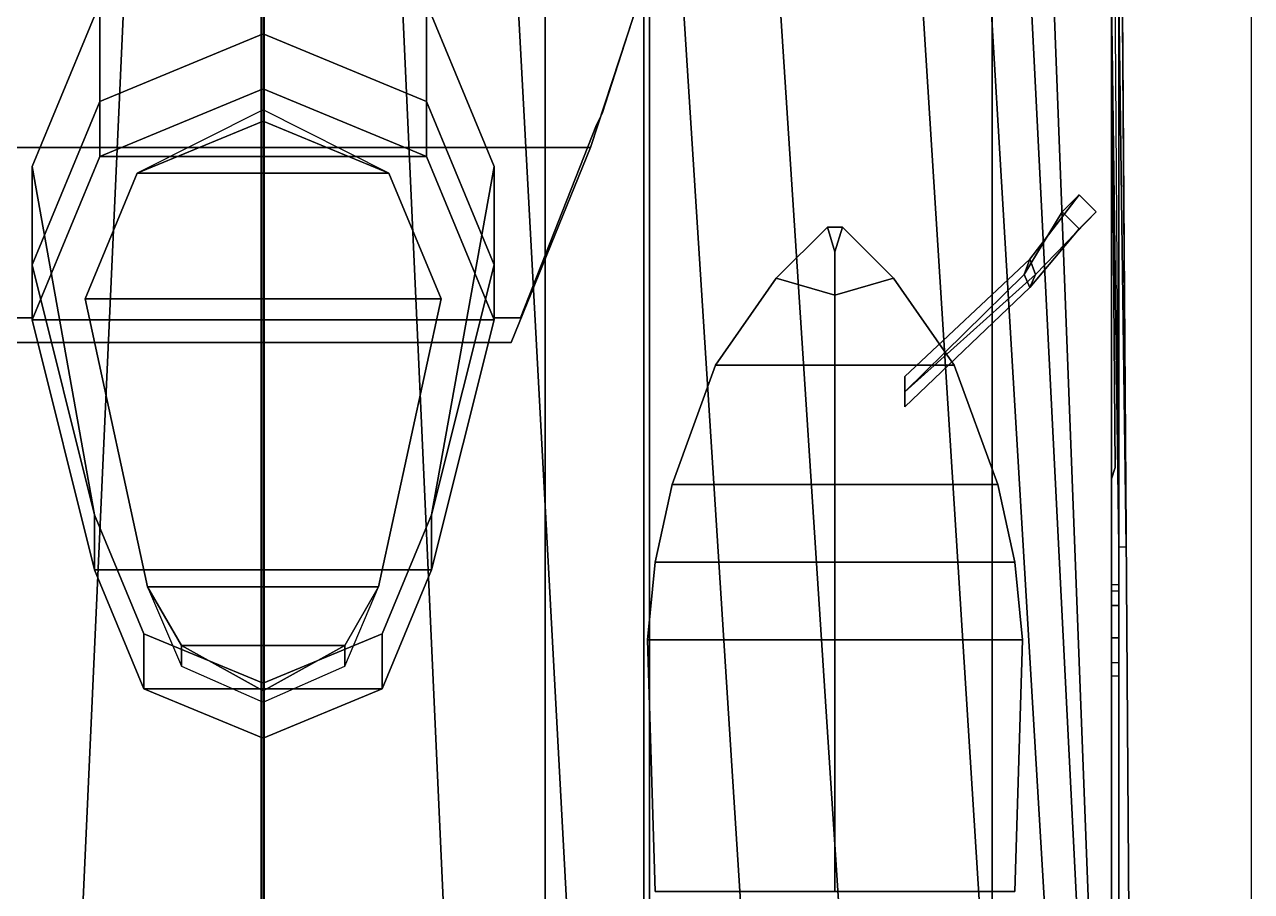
# Model space of a CAD drawing. Header units: millimetres. Extents: x -5.2 to 5.2, y -53.2 to 45.8.
# Drawn here: x -1.26 to 5.22, y 3.03 to 7.61 of the extents above; entities that cross this region are included whole.
import ezdxf

# ---------------------------------------------------------------- set-up
doc = ezdxf.new("R2010")
doc.units = ezdxf.units.MM
doc.header["$XCLIPFRAME"] = 2
for name, color, linetype in [('boats', 1, 'Continuous'), ('drawing', 9, 'Continuous'), ('railings', 6, 'Continuous'), ('superstructure', 3, 'Continuous')]:
    doc.layers.add(name, color=color, linetype=linetype)
picture_1 = doc.add_image_def('image1.gif', size_in_pixel=(3078, 4230))

msp = doc.modelspace()

# ---------------------------------------------------------------- linework, layer by layer
for points in [[(-4.52, 16.01, 4.94), (4.52, 16.01, 4.94), (4.52, -0.06, 4.89), (-4.52, -0.06, 4.89)], [(-1.69, 16.01, -2.76), (-0.9, 16.01, -3.2), (-1.66, 1.9, -3.2), (-2.59, 1.9, -2.76)], [(0, 16.01, 5.1), (-2.04, 16.01, 5.1), (-2.04, -0.06, 5.05), (0, -0.06, 5.05)], [(-0.9, 16.01, -3.2), (-0.36, 16.01, -3.4), (-1, 1.9, -3.4), (-1.66, 1.9, -3.2)], [(0, 16.01, 3.07), (-1.49, 16.01, 3.07), (-1.49, 1.9, 3.07), (0, 1.9, 3.07)], [(0, 1.9, -3.5), (-1, 1.9, -3.4), (-0.36, 16.01, -3.4), (0, 16.01, -3.5)], [(0, 1.9, 3.07), (1.49, 1.9, 3.07), (1.49, 16.01, 3.07), (0, 16.01, 3.07)], [(0, 16.01, -3.5), (0.36, 16.01, -3.4), (1, 1.9, -3.4), (0, 1.9, -3.5)], [(0, -0.06, 5.05), (2.04, -0.06, 5.05), (2.04, 16.01, 5.1), (0, 16.01, 5.1)], [(1.66, 1.9, -3.2), (1, 1.9, -3.4), (0.36, 16.01, -3.4), (0.9, 16.01, -3.2)], [(2.59, 1.9, -2.76), (1.66, 1.9, -3.2), (0.9, 16.01, -3.2), (1.69, 16.01, -2.76)], [(1.49, 1.9, 3.07), (3.85, 1.9, 2.93), (3.85, 16.01, 2.93), (1.49, 16.01, 3.07)], [(3.11, 1.9, -2.46), (2.59, 1.9, -2.76), (1.69, 16.01, -2.76), (2.19, 16.01, -2.46)], [(2.04, -0.06, 5.05), (3.85, -0.06, 4.96), (3.85, 16.01, 5.01), (2.04, 16.01, 5.1)], [(3.85, 1.9, -1.7), (3.11, 1.9, -2.46), (2.19, 16.01, -2.46), (2.96, 16.01, -1.7)], [(4.19, 1.9, -1.15), (3.85, 1.9, -1.7), (2.96, 16.01, -1.7), (3.35, 16.01, -1.15)], [(4.35, 1.9, -0.6), (4.19, 1.9, -1.15), (3.35, 16.01, -1.15), (3.64, 16.01, -0.6)], [(4.4, 1.9, -0.05), (4.35, 1.9, -0.6), (3.64, 16.01, -0.6), (3.86, 16.01, -0.05)], [(3.85, 1.9, 2.93), (4.58, 1.9, 2.84), (4.48, 16.01, 2.84), (3.85, 16.01, 2.93)], [(3.85, -0.06, 4.96), (4.52, -0.06, 4.89), (4.52, 16.01, 4.94), (3.85, 16.01, 5.01)], [(4.58, 1.9, 2.84), (4.4, 1.9, -0.05), (3.86, 16.01, -0.05), (4.48, 16.01, 2.84)], [(4.44, 16.01, 2.84), (4.44, 16.01, 2.84), (4.5191, 4.85, 2.84), (4.48, 7.75, 4.15)], [(4.5591, 4.85, 2.84), (4.48, 16.01, 2.84), (4.48, 16.01, 2.84), (4.52, 7.75, 4.15)], [(4.48, 16.01, 4.94), (4.48, 16.01, 4.84), (4.48, -0.06, 4.72), (4.48, -0.06, 4.89)], [(4.52, -0.06, 4.72), (4.52, 16.01, 4.84), (4.52, 16.01, 4.94), (4.52, -0.06, 4.89)], [(-0.8627, 7.2027, 7.56), (0, 7.56, 7.59), (0, 8.08, 7.31), (-0.8627, 7.7227, 7.31)], [(0, 7.56, 7.59), (0.8627, 7.2027, 7.56), (0.8627, 7.7227, 7.31), (0, 8.08, 7.31)], [(-0.01, -21.23, 12.44), (0.005, -21.23, 12.4487), (0.005, 7.86, 19.67), (-0.01, 7.86, 19.66)], [(0.005, -21.23, 12.4313), (-0.01, -21.23, 12.44), (-0.01, 7.86, 19.66), (0.005, 7.86, 19.65)], [(0.005, -21.23, 12.4487), (0.005, -21.23, 12.4313), (0.005, 7.86, 19.65), (0.005, 7.86, 19.67)], [(4.48, -0.06, 4.72), (4.48, 7.8708, 4.7792), (4.52, 7.8708, 4.7792), (4.52, -0.06, 4.72)], [(-1.22, 6.86, 7.31), (-0.8627, 7.7227, 7.31), (-0.8627, 7.7227, 5.07), (-1.22, 6.86, 5.07)], [(-1.22, 6.34, 7.48), (-0.8627, 7.2027, 7.56), (-0.8627, 7.7227, 7.31), (-1.22, 6.86, 7.31)], [(0.8627, 7.7227, 7.31), (1.22, 6.86, 7.31), (1.22, 6.86, 5.07), (0.8627, 7.7227, 5.07)], [(0.8627, 7.2027, 7.56), (1.22, 6.34, 7.48), (1.22, 6.86, 7.31), (0.8627, 7.7227, 7.31)], [(4.48, 7.75, 4.15), (4.5191, 4.85, 2.84), (4.5591, 4.85, 2.84), (4.52, 7.75, 4.15)], [(-0.8627, 6.9127, 10.17), (0, 7.27, 10.2), (0, 7.56, 7.59), (-0.8627, 7.2027, 7.56)], [(0, 7.27, 10.2), (0.8627, 6.9127, 10.17), (0.8627, 7.2027, 7.56), (0, 7.56, 7.59)], [(0, 7.27, 10.2), (-0.8627, 6.9127, 10.17), (0.8627, 6.9127, 10.17), (0, 7.27, 10.2)], [(-1.22, 6.05, 10.09), (-0.8627, 6.9127, 10.17), (-0.8627, 7.2027, 7.56), (-1.22, 6.34, 7.48)], [(0.8627, 6.9127, 10.17), (1.22, 6.05, 10.09), (1.22, 6.34, 7.48), (0.8627, 7.2027, 7.56)], [(-0.6647, 6.8247, 10.96), (0, 7.1, 10.96), (0, 7.16, 10.19), (-0.6647, 6.8247, 10.16)], [(0, 7.1, 10.96), (0.6647, 6.8247, 10.96), (0.6647, 6.8247, 10.16), (0, 7.16, 10.19)], [(0, 7.1, 10.96), (-0.6647, 6.8247, 10.96), (0.6647, 6.8247, 10.96), (0, 7.1, 10.96)], [(-0.8627, 6.9127, 10.17), (-1.22, 6.05, 10.09), (1.22, 6.05, 10.09), (0.8627, 6.9127, 10.17)], [(-0.89, 5.02, 7.35), (-1.22, 6.34, 7.48), (-1.22, 6.86, 7.31), (-0.89, 5.02, 5.06)], [(-1.22, 6.86, 7.31), (-1.22, 6.86, 5.07), (-1.22, 6.86, 5.07), (-0.89, 5.02, 5.06)], [(-0.94, 6.16, 10.96), (-0.6647, 6.8247, 10.96), (-0.6647, 6.8247, 10.16), (-0.94, 6.16, 10.1)], [(-0.6647, 6.8247, 10.96), (-0.94, 6.16, 10.96), (0.94, 6.16, 10.96), (0.6647, 6.8247, 10.96)], [(0.6647, 6.8247, 10.96), (0.94, 6.16, 10.96), (0.94, 6.16, 10.1), (0.6647, 6.8247, 10.16)], [(1.22, 6.34, 7.48), (0.89, 5.02, 7.35), (0.89, 5.02, 5.06), (1.22, 6.86, 7.31)], [(1.22, 6.86, 7.31), (0.89, 5.02, 5.06), (0.89, 5.02, 5.06), (1.22, 6.86, 5.07)], [(4.31, 6.71, 7.02), (4.22, 6.62, 7.02), (4.02, 6.29, 7.52), (4.05, 6.37, 7.55)], [(4.4, 6.62, 7.02), (4.31, 6.71, 7.02), (4.05, 6.37, 7.55), (4.08, 6.29, 7.58)], [(4.31, 6.71, 4.89), (4.22, 6.62, 4.89), (4.22, 6.62, 7.02), (4.31, 6.71, 7.02)], [(4.4, 6.62, 4.89), (4.31, 6.71, 4.89), (4.31, 6.71, 7.02), (4.4, 6.62, 7.02)], [(4.22, 6.62, 7.02), (4.31, 6.53, 7.02), (4.05, 6.22, 7.55), (4.02, 6.29, 7.52)], [(4.31, 6.53, 7.02), (4.4, 6.62, 7.02), (4.08, 6.29, 7.58), (4.05, 6.22, 7.55)], [(4.22, 6.62, 4.89), (4.31, 6.53, 4.89), (4.31, 6.53, 7.02), (4.22, 6.62, 7.02)], [(4.31, 6.53, 4.89), (4.4, 6.62, 4.89), (4.4, 6.62, 7.02), (4.31, 6.53, 7.02)], [(4.08, 6.29, 7.58), (4.05, 6.37, 7.55), (3.39, 5.75, 7.98), (3.39, 5.67, 8.03)], [(4.05, 6.37, 7.55), (4.02, 6.29, 7.52), (3.39, 5.67, 7.93), (3.39, 5.75, 7.98)], [(-0.89, 4.73, 9.96), (-1.22, 6.05, 10.09), (-1.22, 6.34, 7.48), (-0.89, 5.02, 7.35)], [(1.22, 6.05, 10.09), (0.89, 4.73, 9.96), (0.89, 5.02, 7.35), (1.22, 6.34, 7.48)], [(4.05, 6.22, 7.55), (4.08, 6.29, 7.58), (3.39, 5.67, 8.03), (3.39, 5.59, 7.98)], [(4.02, 6.29, 7.52), (4.05, 6.22, 7.55), (3.39, 5.59, 7.98), (3.39, 5.67, 7.93)], [(-0.61, 4.64, 10.43), (-0.94, 6.16, 10.96), (-0.94, 6.16, 10.1), (-0.61, 4.64, 9.95)], [(-0.94, 6.16, 10.96), (-0.61, 4.64, 10.43), (0.61, 4.64, 10.43), (0.94, 6.16, 10.96)], [(0.94, 6.16, 10.96), (0.61, 4.64, 10.43), (0.61, 4.64, 9.95), (0.94, 6.16, 10.1)], [(-1.22, 6.05, 10.09), (-0.89, 4.73, 9.96), (0.89, 4.73, 9.96), (1.22, 6.05, 10.09)], [(3.39, 5.59, 7.98), (3.39, 5.67, 8.03), (3.39, 5.75, 7.98), (3.39, 5.67, 7.93)], [(-0.6293, 4.1007, 9.9), (-0.89, 4.73, 9.96), (-0.89, 5.02, 7.35), (-0.6293, 4.3907, 7.29)], [(-0.6293, 4.3907, 7.29), (-0.89, 5.02, 7.35), (-0.89, 5.02, 5.06), (-0.6293, 4.3907, 5.06)], [(0.89, 4.73, 9.96), (0.6293, 4.1007, 9.9), (0.6293, 4.3907, 7.29), (0.89, 5.02, 7.35)], [(0.89, 5.02, 7.35), (0.6293, 4.3907, 7.29), (0.6293, 4.3907, 5.06), (0.89, 5.02, 5.06)], [(-0.89, 4.73, 9.96), (-0.6293, 4.1007, 9.9), (0.6293, 4.1007, 9.9), (0.89, 4.73, 9.96)], [(-0.4313, 4.33, 10.39), (-0.61, 4.64, 10.43), (-0.61, 4.64, 9.95), (-0.4313, 4.22, 9.91)], [(-0.61, 4.64, 10.43), (-0.4313, 4.33, 10.39), (0.4313, 4.33, 10.39), (0.61, 4.64, 10.43)], [(0.61, 4.64, 10.43), (0.4313, 4.33, 10.39), (0.4313, 4.22, 9.91), (0.61, 4.64, 9.95)], [(4.48, 4.24, 2.84), (4.48, 4.37, 3.33), (4.48, 4.54, 3.33), (4.48, 4.65, 2.84)], [(4.48, 4.65, 2.84), (4.48, 4.54, 3.33), (4.52, 4.54, 3.33), (4.52, 4.65, 2.84)], [(4.48, 4.6183, 4.7549), (4.48, 4.54, 4.52), (4.48, 4.37, 4.52), (4.48, 4.1674, 4.7516)], [(4.52, 4.6183, 4.7549), (4.52, 4.54, 4.52), (4.48, 4.54, 4.52), (4.48, 4.6183, 4.7549)], [(4.52, 4.54, 3.33), (4.52, 4.37, 3.33), (4.52, 4.24, 2.84), (4.52, 4.65, 2.84)], [(4.52, 4.37, 4.52), (4.52, 4.54, 4.52), (4.52, 4.6183, 4.7549), (4.52, 4.1674, 4.7516)], [(4.48, 4.54, 4.52), (4.48, 4.54, 3.33), (4.48, 4.37, 3.33), (4.48, 4.37, 4.52)], [(4.52, 4.54, 4.52), (4.52, 4.54, 3.33), (4.48, 4.54, 3.33), (4.48, 4.54, 4.52)], [(4.52, 4.37, 3.33), (4.52, 4.54, 3.33), (4.52, 4.54, 4.52), (4.52, 4.37, 4.52)], [(0, 3.84, 9.88), (-0.6293, 4.1007, 9.9), (-0.6293, 4.3907, 7.29), (0, 4.13, 7.27)], [(0, 4.13, 7.27), (-0.6293, 4.3907, 7.29), (-0.6293, 4.3907, 5.06), (0, 4.13, 5.06)], [(0.6293, 4.1007, 9.9), (0, 3.84, 9.88), (0, 4.13, 7.27), (0.6293, 4.3907, 7.29)], [(0.6293, 4.3907, 7.29), (0, 4.13, 7.27), (0, 4.13, 5.06), (0.6293, 4.3907, 5.06)], [(4.48, 4.37, 4.52), (4.48, 4.37, 3.33), (4.52, 4.37, 3.33), (4.52, 4.37, 4.52)], [(4.52, 4.24, 2.84), (4.52, 4.37, 3.33), (4.48, 4.37, 3.33), (4.48, 4.24, 2.84)], [(4.48, 4.1674, 4.7516), (4.48, 4.37, 4.52), (4.52, 4.37, 4.52), (4.52, 4.1674, 4.7516)], [(0, 4.09, 10.27), (-0.4313, 4.33, 10.39), (-0.4313, 4.22, 9.91), (0, 4.03, 9.89)], [(-0.4313, 4.33, 10.39), (0, 4.09, 10.27), (0, 4.09, 10.27), (0.4313, 4.33, 10.39)], [(0.4313, 4.33, 10.39), (0, 4.09, 10.27), (0, 4.03, 9.89), (0.4313, 4.22, 9.91)], [(-0.6293, 4.1007, 9.9), (0, 3.84, 9.88), (0, 3.84, 9.88), (0.6293, 4.1007, 9.9)]]:
    msp.add_3dface(points)
at = {"layer": 'boats'}
for points in [[(2.71, 6.27, 6.51), (3.02, 6.18, 5.38), (3.02, 6.41, 5.63), (2.98, 6.54, 6.51)], [(2.98, 6.54, 6.51), (3.02, 6.41, 5.63), (3.02, 6.18, 5.38), (2.71, 6.27, 6.51)], [(3.06, 6.54, 6.51), (3.02, 6.41, 5.63), (3.02, 6.41, 5.63), (2.98, 6.54, 6.51)], [(2.98, 6.54, 6.51), (3.02, 6.41, 5.63), (3.02, 6.41, 5.63), (3.06, 6.54, 6.51)], [(3.06, 6.54, 6.51), (3.02, 6.41, 5.63), (3.02, 6.18, 5.38), (3.33, 6.27, 6.51)], [(3.33, 6.27, 6.51), (3.02, 6.18, 5.38), (3.02, 6.41, 5.63), (3.06, 6.54, 6.51)], [(2.39, 5.81, 6.42), (3.02, 5.81, 5.38), (3.02, 6.18, 5.38), (2.71, 6.27, 6.51)], [(2.71, 6.27, 6.51), (3.02, 6.18, 5.38), (3.02, 5.81, 5.38), (2.39, 5.81, 6.42)], [(3.33, 6.27, 6.51), (3.02, 6.18, 5.38), (3.02, 5.81, 5.38), (3.65, 5.81, 6.42)], [(3.65, 5.81, 6.42), (3.02, 5.81, 5.38), (3.02, 6.18, 5.38), (3.33, 6.27, 6.51)], [(2.16, 5.18, 6.35), (3.02, 5.18, 5.38), (3.02, 5.81, 5.38), (2.39, 5.81, 6.42)], [(2.39, 5.81, 6.42), (3.02, 5.81, 5.38), (3.02, 5.18, 5.38), (2.16, 5.18, 6.35)], [(3.65, 5.81, 6.42), (3.02, 5.81, 5.38), (3.02, 5.18, 5.38), (3.88, 5.18, 6.35)], [(3.88, 5.18, 6.35), (3.02, 5.18, 5.38), (3.02, 5.81, 5.38), (3.65, 5.81, 6.42)], [(2.07, 4.77, 6.32), (3.02, 4.77, 5.38), (3.02, 5.18, 5.38), (2.16, 5.18, 6.35)], [(2.16, 5.18, 6.35), (3.02, 5.18, 5.38), (3.02, 4.77, 5.38), (2.07, 4.77, 6.32)], [(3.88, 5.18, 6.35), (3.02, 5.18, 5.38), (3.02, 4.77, 5.38), (3.97, 4.77, 6.32)], [(3.97, 4.77, 6.32), (3.02, 4.77, 5.38), (3.02, 5.18, 5.38), (3.88, 5.18, 6.35)], [(2.07, 4.77, 6.32), (3.02, 4.77, 5.38), (3.02, 4.36, 5.38), (2.03, 4.36, 6.3)], [(2.03, 4.36, 6.3), (3.02, 4.36, 5.38), (3.02, 4.77, 5.38), (2.07, 4.77, 6.32)], [(4.01, 4.36, 6.3), (3.02, 4.36, 5.38), (3.02, 4.77, 5.38), (3.97, 4.77, 6.32)], [(3.97, 4.77, 6.32), (3.02, 4.77, 5.38), (3.02, 4.36, 5.38), (4.01, 4.36, 6.3)], [(2.07, 3.03, 6.27), (3.02, 3.03, 5.38), (3.02, 4.36, 5.38), (2.03, 4.36, 6.3)], [(2.03, 4.36, 6.3), (3.02, 4.36, 5.38), (3.02, 3.03, 5.38), (2.07, 3.03, 6.27)], [(4.01, 4.36, 6.3), (3.02, 4.36, 5.38), (3.02, 3.03, 5.38), (3.97, 3.03, 6.27)], [(3.97, 3.03, 6.27), (3.02, 3.03, 5.38), (3.02, 4.36, 5.38), (4.01, 4.36, 6.3)]]:
    msp.add_3dface(points, dxfattribs=at)
at = {"layer": 'railings'}
for points in [[(4.5, 5.27, 3.22), (4.5, 5.27, 3.28), (4.47, 9.1, 3.28), (4.47, 9.1, 3.22)], [(4.47, 9.1, 3.22), (4.47, 9.1, 3.28), (4.5, 5.27, 3.28), (4.5, 5.27, 3.22)], [(4.47, 9.1, 3.46), (4.47, 9.1, 3.52), (4.5, 5.27, 3.52), (4.5, 5.27, 3.46)], [(4.5, 5.27, 3.46), (4.5, 5.27, 3.52), (4.47, 9.1, 3.52), (4.47, 9.1, 3.46)], [(4.5, 5.27, 3.87), (4.5, 5.27, 3.93), (4.47, 9.1, 3.93), (4.47, 9.1, 3.87)], [(4.47, 9.1, 3.87), (4.47, 9.1, 3.93), (4.5, 5.27, 3.93), (4.5, 5.27, 3.87)], [(2.2, 8.41, 7.82), (2.2, 8.41, 7.88), (1.79, 7.14, 7.88), (1.79, 7.14, 7.82)], [(1.79, 7.14, 7.82), (1.79, 7.14, 7.88), (2.2, 8.41, 7.88), (2.2, 8.41, 7.82)], [(1.79, 7.14, 8.23), (1.79, 7.14, 8.29), (2.2, 8.41, 8.29), (2.2, 8.41, 8.23)], [(2.2, 8.41, 8.23), (2.2, 8.41, 8.29), (1.79, 7.14, 8.29), (1.79, 7.14, 8.23)], [(1.76, 7.08, 7.31), (1.79, 7.14, 7.31), (1.79, 7.14, 8.29), (1.76, 7.08, 8.29)], [(1.76, 7.08, 8.29), (1.79, 7.14, 8.29), (1.79, 7.14, 7.31), (1.76, 7.08, 7.31)], [(1.76, 7.08, 7.82), (1.76, 7.08, 7.88), (1.36, 6.06, 7.88), (1.36, 6.06, 7.82)], [(1.36, 6.06, 7.82), (1.36, 6.06, 7.88), (1.76, 7.08, 7.88), (1.76, 7.08, 7.82)], [(1.36, 6.06, 8.23), (1.36, 6.06, 8.29), (1.76, 7.08, 8.29), (1.76, 7.08, 8.23)], [(1.76, 7.08, 8.23), (1.76, 7.08, 8.29), (1.36, 6.06, 8.29), (1.36, 6.06, 8.23)], [(-1.22, 6.06, 8.23), (-1.22, 6.06, 8.29), (-1.36, 6.06, 8.29), (-1.36, 6.06, 8.23)], [(-1.36, 6.06, 8.23), (-1.36, 6.06, 8.29), (-1.22, 6.06, 8.29), (-1.22, 6.06, 8.23)], [(-1.22, 6.06, 7.82), (-1.22, 6.06, 7.88), (-1.36, 6.06, 7.88), (-1.36, 6.06, 7.82)], [(-1.36, 6.06, 7.82), (-1.36, 6.06, 7.88), (-1.22, 6.06, 7.88), (-1.22, 6.06, 7.82)], [(1.36, 6.06, 7.82), (1.36, 6.06, 7.88), (1.22, 6.06, 7.88), (1.22, 6.06, 7.82)], [(1.22, 6.06, 7.82), (1.22, 6.06, 7.88), (1.36, 6.06, 7.88), (1.36, 6.06, 7.82)], [(1.22, 6.06, 8.23), (1.22, 6.06, 8.29), (1.36, 6.06, 8.29), (1.36, 6.06, 8.23)], [(1.36, 6.06, 8.23), (1.36, 6.06, 8.29), (1.22, 6.06, 8.29), (1.22, 6.06, 8.23)], [(4.48, 5.21, 3.93), (4.5, 5.27, 3.93), (4.5, 5.27, 2.84), (4.48, 5.21, 2.84)], [(4.48, 5.21, 2.84), (4.5, 5.27, 2.84), (4.5, 5.27, 3.93), (4.48, 5.21, 3.93)], [(4.48, -1.48, 3.22), (4.48, -1.48, 3.28), (4.48, 5.21, 3.28), (4.48, 5.21, 3.22)], [(4.48, 5.21, 3.22), (4.48, 5.21, 3.28), (4.48, -1.48, 3.28), (4.48, -1.48, 3.22)], [(4.48, 5.21, 3.46), (4.48, 5.21, 3.52), (4.48, -1.48, 3.52), (4.48, -1.48, 3.46)], [(4.48, -1.48, 3.46), (4.48, -1.48, 3.52), (4.48, 5.21, 3.52), (4.48, 5.21, 3.46)], [(4.48, -1.48, 3.87), (4.48, -1.48, 3.93), (4.48, 5.21, 3.93), (4.48, 5.21, 3.87)], [(4.48, 5.21, 3.87), (4.48, 5.21, 3.93), (4.48, -1.48, 3.93), (4.48, -1.48, 3.87)], [(4.48, 3.47, 3.93), (4.48, 3.53, 3.93), (4.48, 3.53, 2.84), (4.48, 3.47, 2.84)], [(4.48, 3.47, 2.84), (4.48, 3.53, 2.84), (4.48, 3.53, 3.93), (4.48, 3.47, 3.93)]]:
    msp.add_3dface(points, dxfattribs=at)
at = {"layer": 'superstructure'}
for points in [[(2.01, -2.19, 5.02), (2.01, 8.24, 5.02), (-2.01, 8.24, 5.02), (-2.01, -2.19, 5.02)], [(2.01, -0.06, 3.04), (2.01, 8.24, 3.04), (2.01, 8.24, 5.02), (2.01, -0.06, 5.02)], [(2.11, 8.12, 7.31), (-2.11, 8.12, 7.31), (-1.73, 6.96, 7.31), (1.73, 6.96, 7.31)], [(-1.73, 6.96, 7.26), (-2.11, 8.12, 7.26), (2.11, 8.12, 7.26), (1.73, 6.96, 7.26)], [(1.73, 6.96, 7.26), (2.11, 8.12, 7.26), (2.11, 8.12, 7.31), (1.73, 6.96, 7.31)], [(1.73, 6.96, 7.31), (-1.73, 6.96, 7.31), (-1.31, 5.93, 7.31), (1.31, 5.93, 7.31)], [(-1.31, 5.93, 7.26), (-1.73, 6.96, 7.26), (1.73, 6.96, 7.26), (1.31, 5.93, 7.26)], [(1.31, 5.93, 7.26), (1.73, 6.96, 7.26), (1.73, 6.96, 7.31), (1.31, 5.93, 7.31)], [(1.31, 5.93, 7.31), (-1.31, 5.93, 7.31), (-1.31, 5.93, 7.26), (1.31, 5.93, 7.26)]]:
    msp.add_3dface(points, dxfattribs=at)

# ---------------------------------------------------------------- pictures from other files: only their frames are drawn
at = {"layer": 'drawing'}
image = msp.add_image(picture_1, insert=(-110.14, -47.15, 169.85), size_in_units=(104.712, 143.9025), rotation=90, dxfattribs=dict(at, fade=40))
image.dxf.v_pixel = (0.034019493, -2e-18)
image.set_boundary_path([(23.31, 838.503), (2730.875, 1146.2677)])
image.dxf.flags = 15

doc.saveas('drawing.dxf')
